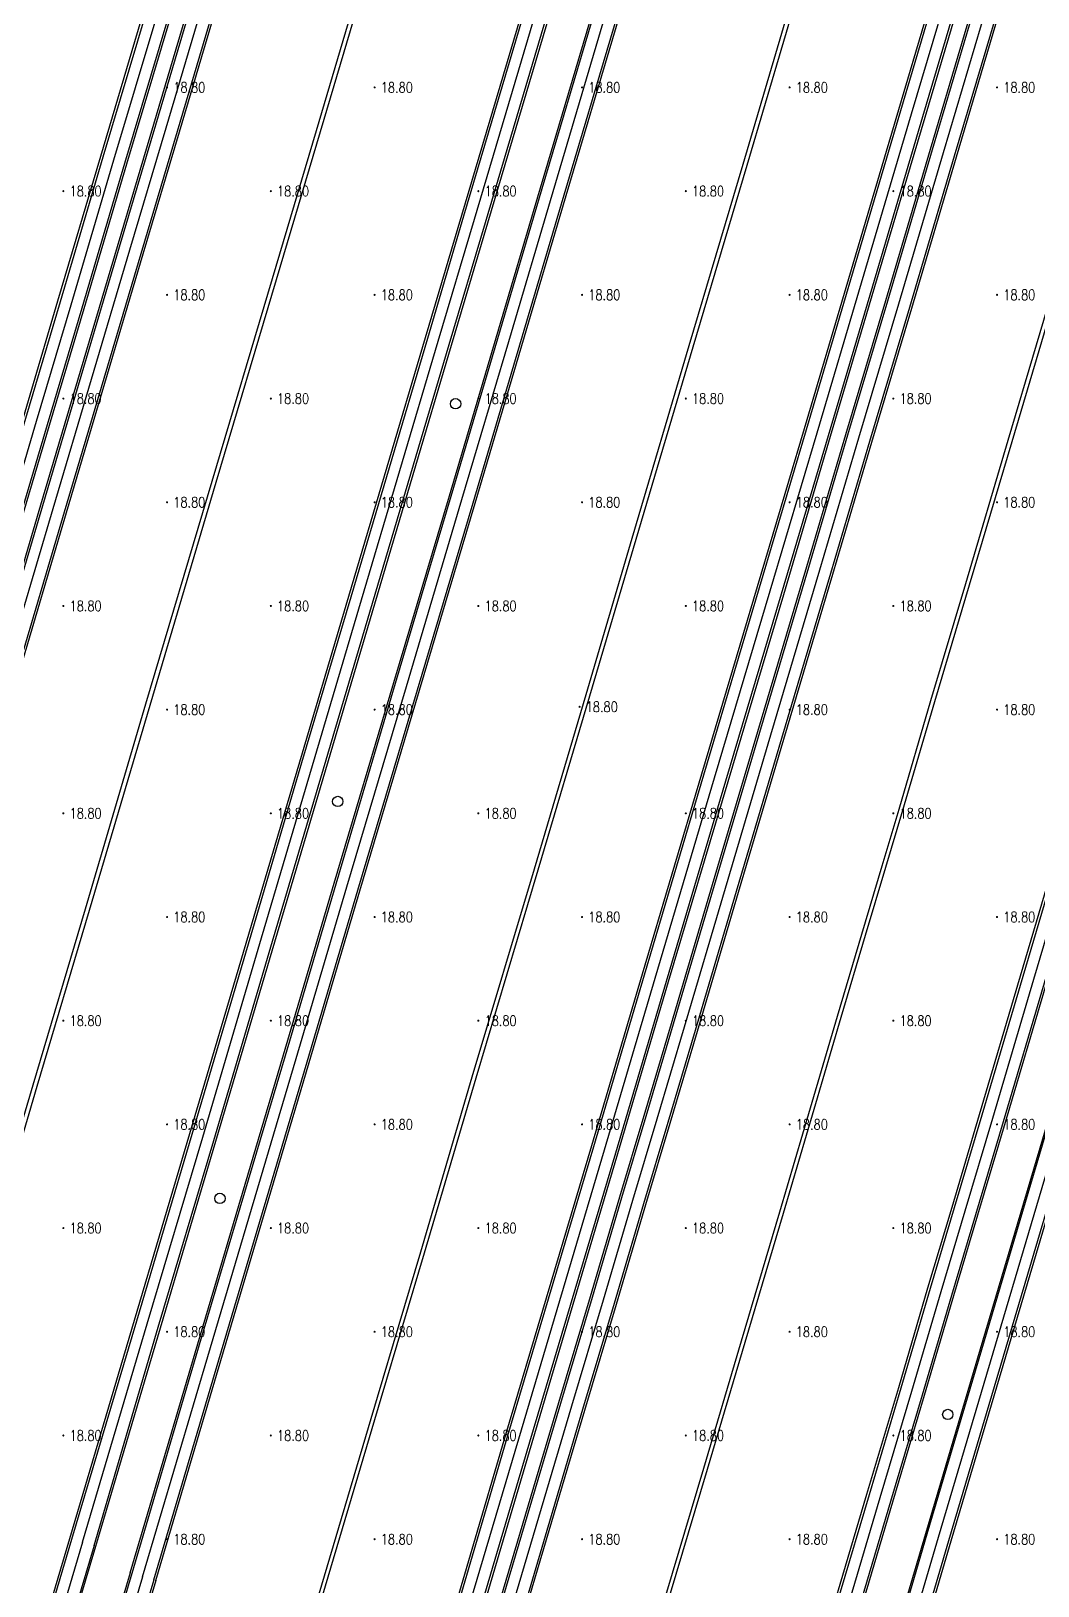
# Model space of a CAD drawing. Extents: x 404846 to 408477, y 3390929 to 3392894.
# Drawn here: x 406688.3 to 406785.3, y 3391679.9 to 3391829.8 of the extents above; entities that cross this region are included whole.
import ezdxf
from ezdxf.enums import TextEntityAlignment as Align

# ---------------------------------------------------------------- set-up
doc = ezdxf.new("R2010")
doc.units = 0
doc.header["$LTSCALE"] = 0.5
doc.layers.get('0').update_dxf_attribs({"linetype": 'CONTINUOUS'})
for name, color, linetype in [('3221', 6, 'CONTINUOUS'), ('GCD', 1, 'CONTINUOUS'), ('GXYZ', 2, 'CONTINUOUS'), ('SXSS', 5, 'CONTINUOUS'), ('ZBTZ', 3, 'CONTINUOUS')]:
    doc.layers.add(name, color=color, linetype=linetype)
doc.styles.add('HZ', font='rs.shx', dxfattribs={"width": 0.8, "bigfont": 'hztxt.shx'})
doc.linetypes.add('1161', pattern='A,0,[149,AAA.SHX,S=0.15,R=0,X=0,Y=0],-1.6', length=1.6)

# ---------------------------------------------------------------- blocks, each defined once
blk = doc.blocks.new('GC200')
at = {"linetype": 'Continuous', "const_width": 0.2, "flags": 128}
blk.add_lwpolyline([(-0.1, 0, 1), (0.1, 0, 1)], format="xyb", close=True, dxfattribs=at)
blk = doc.blocks.new('gc188')
blk.add_circle((0, 0), 1)

msp = doc.modelspace()

# ---------------------------------------------------------------- linework, layer by layer
at = {"layer": '3221', "color": 6}
for points in [[(406661.93, 3391701.627, 19.036), (406666.418, 3391716.779, 18.94), (406671.243, 3391733.098, 18.838), (406676.776, 3391751.697, 18.842), (406681.033, 3391766.135, 18.847), (406685.139, 3391779.923, 18.904), (406688.761, 3391792.194, 18.96), (406692.099, 3391803.428, 18.96), (406696.221, 3391817.386, 18.96), (406700.387, 3391831.365, 18.918), (406704.112, 3391843.946, 18.937), (406708.169, 3391857.594, 19.023), (406712.969, 3391873.825, 19.096)], [(406663.5, 3391692.901, 18.843), (406669.723, 3391713.954, 18.914), (406675.071, 3391731.955, 18.806), (406680.734, 3391751.135, 18.747), (406685.643, 3391767.772, 18.655), (406690.383, 3391783.769, 18.669), (406697.777, 3391808.704, 18.649), (406701.265, 3391820.491, 18.679), (406710.337, 3391851.076, 18.852), (406714.463, 3391864.901, 19)], [(406693.219, 3391684.081, 18.843), (406699.445, 3391705.146, 18.914), (406704.795, 3391723.151, 18.806), (406710.466, 3391742.359, 18.747), (406715.371, 3391758.982, 18.655), (406720.104, 3391774.959, 18.669), (406727.5, 3391799.899, 18.649), (406730.988, 3391811.685, 18.679), (406740.05, 3391842.236, 18.852), (406744.168, 3391856.036, 19)], [(406698.994, 3391680.753, 18.777), (406705.53, 3391702.86, 18.748), (406713.797, 3391730.722, 18.657), (406718.68, 3391747.28, 18.769), (406724.419, 3391766.62, 18.985), (406729.781, 3391784.652, 19.067), (406734.289, 3391799.874, 18.981), (406738.566, 3391814.34, 18.818), (406743.405, 3391830.658, 18.666), (406749.55, 3391851.382, 18.719)], [(406728.722, 3391671.963, 18.777), (406735.253, 3391694.056, 18.748), (406743.524, 3391721.928, 18.657), (406748.406, 3391738.486, 18.769), (406754.136, 3391757.792, 18.985), (406759.5, 3391775.833, 19.067), (406764.015, 3391791.078, 18.981), (406768.29, 3391805.538, 18.818), (406773.126, 3391821.845, 18.666), (406779.271, 3391842.57, 18.719)], [(406783.499, 3391842.808, 18.741), (406776.157, 3391818.08, 18.797), (406771.856, 3391803.486, 18.876), (406768.004, 3391790.564, 18.961), (406764.245, 3391777.812, 19.052), (406759.52, 3391761.912, 18.982), (406755.14, 3391747.144, 18.834), (406751.192, 3391733.762, 18.758), (406748.553, 3391724.877, 18.722), (406746.207, 3391717.04, 18.676), (406743.391, 3391707.426, 18.704), (406740.333, 3391697.204, 18.722), (406734.752, 3391678.346, 18.816)], [(406813.216, 3391833.984, 18.741), (406805.883, 3391809.287, 18.797), (406801.578, 3391794.676, 18.876), (406797.725, 3391781.754, 18.961), (406793.971, 3391769.014, 19.052), (406789.238, 3391753.089, 18.982), (406784.867, 3391738.351, 18.834), (406780.917, 3391724.963, 18.758), (406778.26, 3391716.019, 18.722), (406775.931, 3391708.238, 18.676), (406773.116, 3391698.626, 18.704), (406770.046, 3391688.364, 18.722), (406764.484, 3391669.57, 18.816), (406762.257, 3391662.005, 18.649)], [(406818.629, 3391829.5, 18.713), (406815.7, 3391819.609, 18.67), (406810.415, 3391801.681, 18.782), (406804.159, 3391780.523, 18.924), (406798.57, 3391761.647, 18.924), (406793.217, 3391743.682, 18.798), (406787.57, 3391724.646, 18.623), (406781.202, 3391703.201, 18.636), (406775.673, 3391684.546, 18.694), (406768.635, 3391660.584, 18.567)], [(406693.219, 3391684.081, 18.843), (406687.072, 3391663.37, 18.802), (406681.57, 3391644.802, 18.963), (406677.709, 3391631.743, 19.066), (406673.498, 3391617.535, 19.085), (406670.806, 3391608.515, 19.072), (406669.35, 3391603.53, 19.057), (406665.766, 3391591.459, 18.929), (406662.282, 3391579.73, 18.921), (406658.905, 3391568.29, 18.805), (406629.174, 3391577.067, 18.805), (406632.558, 3391588.532, 18.921), (406636.049, 3391600.284, 18.929), (406639.613, 3391612.287, 19.057), (406641.075, 3391617.295, 19.072), (406643.785, 3391626.372, 19.085), (406647.984, 3391640.542, 19.066), (406651.845, 3391653.601, 18.963), (406657.352, 3391672.184, 18.802), (406663.5, 3391692.901, 18.843)], [(406728.722, 3391671.963, 18.777), (406723.647, 3391654.878, 18.788), (406717.958, 3391635.696, 18.995), (406713.883, 3391621.891, 18.963), (406708.91, 3391605.16, 19.171), (406705.959, 3391595.171, 19.117), (406702.886, 3391584.798, 18.998), (406699.822, 3391574.464, 18.898), (406696.818, 3391564.35, 18.837), (406694.847, 3391557.637, 18.81), (406665.102, 3391566.37, 18.81), (406667.087, 3391573.131, 18.837), (406670.103, 3391583.284, 18.898), (406673.164, 3391593.607, 18.998), (406676.232, 3391603.966, 19.117), (406679.188, 3391613.968, 19.171), (406684.159, 3391630.696, 18.963), (406688.232, 3391644.492, 18.995), (406693.928, 3391663.698, 18.788), (406699.005, 3391680.79, 18.777)]]:
    msp.add_polyline3d(points, dxfattribs=at)
at = {"layer": 'SXSS', "linetype": 'Continuous', "flags": 128}
for points, elevation in [([(406678.414, 3391694.377), (406683.664, 3391712.059), (406688.442, 3391728.187), (406693.494, 3391745.17), (406699.315, 3391764.924), (406705.699, 3391786.417), (406711.515, 3391805.966), (406715.751, 3391820.241), (406719.602, 3391833.283), (406723.284, 3391845.722), (406730, 3391868.437)], 18.892), ([(406678.758, 3391694.275), (406684.063, 3391711.941), (406688.84, 3391728.069), (406693.893, 3391745.052), (406699.713, 3391764.806), (406706.097, 3391786.299), (406711.913, 3391805.848), (406716.15, 3391820.123), (406720, 3391833.165), (406723.682, 3391845.604), (406730.398, 3391868.319)], 18.892), ([(406767.189, 3391851.88), (406762.165, 3391834.939), (406756.858, 3391816.964), (406751.655, 3391799.446), (406746.166, 3391780.878), (406741.705, 3391765.794), (406736.731, 3391749.008), (406730.742, 3391728.933), (406725.769, 3391712.064), (406721.599, 3391698.052), (406716.742, 3391681.678), (406714.456, 3391673.864)], 18.722), ([(406767.554, 3391851.772), (406762.53, 3391834.831), (406757.223, 3391816.856), (406752.02, 3391799.338), (406746.531, 3391780.77), (406742.07, 3391765.686), (406737.096, 3391748.899), (406731.107, 3391728.825), (406726.134, 3391711.956), (406721.963, 3391697.944), (406717.107, 3391681.57), (406714.805, 3391673.76)], 18.722), ([(406798.471, 3391844.555), (406792.781, 3391825.395), (406787.872, 3391808.721), (406782.408, 3391790.317), (406778.301, 3391776.5), (406774.954, 3391765.222), (406771.876, 3391754.757), (406770.237, 3391749.272), (406768.297, 3391742.703), (406765.947, 3391734.783), (406763.342, 3391725.932), (406760.39, 3391715.901), (406756.683, 3391703.46), (406753.056, 3391691.209), (406747.027, 3391670.957), (406745.93, 3391667.155)], 18.681), ([(406798.833, 3391844.448), (406793.143, 3391825.288), (406788.234, 3391808.614), (406782.769, 3391790.21), (406778.663, 3391776.392), (406775.316, 3391765.115), (406772.238, 3391754.649), (406770.599, 3391749.164), (406768.659, 3391742.596), (406766.309, 3391734.676), (406763.704, 3391725.825), (406760.752, 3391715.794), (406757.045, 3391703.352), (406753.418, 3391691.102), (406747.389, 3391670.851), (406746.294, 3391667.047)], 18.681)]:
    msp.add_lwpolyline(points, dxfattribs=dict(at, elevation=elevation))
at = {"layer": 'ZBTZ', "linetype": '1161', "flags": 128}
for points, elevation in [([(406660.707, 3391701.989), (406665.159, 3391717.151), (406669.985, 3391733.471), (406675.517, 3391752.07), (406679.774, 3391766.508), (406683.88, 3391780.296), (406687.502, 3391792.566), (406690.84, 3391803.801), (406694.963, 3391817.76), (406699.129, 3391831.739), (406702.853, 3391844.32), (406706.91, 3391857.968), (406711.71, 3391874.197)], 18.943), ([(406660.914, 3391701.928), (406665.392, 3391717.083), (406670.217, 3391733.402), (406675.75, 3391752.001), (406680.007, 3391766.439), (406684.113, 3391780.227), (406687.735, 3391792.498), (406691.072, 3391803.732), (406695.195, 3391817.691), (406699.361, 3391831.67), (406703.086, 3391844.251), (406707.143, 3391857.899), (406711.942, 3391874.128)], 18.943), ([(406663.019, 3391701.304), (406667.488, 3391716.462), (406672.313, 3391732.781), (406677.846, 3391751.38), (406682.103, 3391765.818), (406686.209, 3391779.605), (406689.831, 3391791.877), (406693.169, 3391803.111), (406697.291, 3391817.069), (406701.457, 3391831.047), (406705.182, 3391843.629), (406709.239, 3391857.277), (406714.039, 3391873.508)], 18.943), ([(406663.203, 3391701.25), (406667.68, 3391716.405), (406672.505, 3391732.724), (406678.038, 3391751.323), (406682.295, 3391765.761), (406686.401, 3391779.549), (406690.023, 3391791.82), (406693.36, 3391803.054), (406697.483, 3391817.012), (406701.649, 3391830.99), (406705.374, 3391843.572), (406709.431, 3391857.22), (406714.23, 3391873.452)], 18.943), ([(406662.335, 3391693.247), (406668.537, 3391714.305), (406673.886, 3391732.307), (406679.548, 3391751.485), (406684.457, 3391768.122), (406689.197, 3391784.12), (406696.591, 3391809.055), (406700.079, 3391820.842), (406709.152, 3391851.429), (406713.278, 3391865.255)], 18.781), ([(406662.49, 3391693.201), (406668.721, 3391714.251), (406674.069, 3391732.252), (406679.732, 3391751.43), (406684.641, 3391768.068), (406689.381, 3391784.066), (406696.775, 3391809.001), (406700.263, 3391820.788), (406709.336, 3391851.374), (406713.462, 3391865.2)], 18.781), ([(406664.607, 3391692.573), (406670.815, 3391713.63), (406676.163, 3391731.632), (406681.826, 3391750.812), (406686.735, 3391767.449), (406691.474, 3391783.445), (406698.869, 3391808.381), (406702.357, 3391820.167), (406711.429, 3391850.752), (406715.554, 3391864.575)], 18.781), ([(406664.81, 3391692.513), (406671.012, 3391713.572), (406676.361, 3391731.573), (406682.024, 3391750.754), (406686.932, 3391767.391), (406691.672, 3391783.387), (406699.066, 3391808.322), (406702.554, 3391820.109), (406711.626, 3391850.693), (406715.752, 3391864.516)], 18.781), ([(406691.982, 3391684.448), (406698.214, 3391705.511), (406703.564, 3391723.516), (406709.235, 3391742.723), (406714.139, 3391759.346), (406718.873, 3391775.324), (406726.269, 3391800.264), (406729.757, 3391812.05), (406738.82, 3391842.602), (406742.938, 3391856.403)], 18.781), ([(406692.188, 3391684.387), (406698.427, 3391705.447), (406703.777, 3391723.453), (406709.448, 3391742.66), (406714.352, 3391759.283), (406719.086, 3391775.261), (406726.482, 3391800.201), (406729.97, 3391811.987), (406739.032, 3391842.539), (406743.151, 3391856.339)], 18.781), ([(406694.317, 3391683.755), (406700.504, 3391704.832), (406705.854, 3391722.838), (406711.525, 3391742.047), (406716.429, 3391758.669), (406721.163, 3391774.645), (406728.559, 3391799.586), (406732.046, 3391811.371), (406741.108, 3391841.921), (406745.226, 3391855.72)], 18.781), ([(406694.473, 3391683.709), (406700.718, 3391704.769), (406706.068, 3391722.775), (406711.739, 3391741.984), (406716.643, 3391758.606), (406721.377, 3391774.582), (406728.773, 3391799.522), (406732.26, 3391811.308), (406741.322, 3391841.857), (406745.44, 3391855.656)], 18.781), ([(406697.807, 3391681.146), (406704.322, 3391703.218), (406712.589, 3391731.079), (406717.471, 3391747.637), (406723.211, 3391766.979), (406728.573, 3391785.01), (406733.081, 3391800.232), (406737.358, 3391814.697), (406742.197, 3391831.017), (406748.342, 3391851.74)], 18.819), ([(406697.99, 3391681.092), (406704.49, 3391703.168), (406712.757, 3391731.029), (406717.64, 3391747.588), (406723.379, 3391766.929), (406728.741, 3391784.961), (406733.249, 3391800.182), (406737.526, 3391814.648), (406742.365, 3391830.967), (406748.51, 3391851.691)], 18.819), ([(406700.083, 3391680.47), (406706.599, 3391702.543), (406714.867, 3391730.405), (406719.749, 3391746.964), (406725.488, 3391766.302), (406730.85, 3391784.335), (406735.359, 3391799.558), (406739.636, 3391814.023), (406744.475, 3391830.341), (406750.619, 3391851.065)], 18.819), ([(406700.283, 3391680.411), (406706.786, 3391702.488), (406715.054, 3391730.35), (406719.937, 3391746.908), (406725.676, 3391766.247), (406731.038, 3391784.279), (406735.546, 3391799.502), (406739.823, 3391813.968), (406744.662, 3391830.286), (406750.807, 3391851.01)], 18.819), ([(406778.006, 3391842.945), (406771.862, 3391822.22), (406767.026, 3391805.913), (406762.75, 3391791.452), (406758.236, 3391776.208), (406752.871, 3391758.168), (406747.142, 3391738.861), (406742.259, 3391722.303), (406733.989, 3391694.431), (406727.479, 3391672.332), (406722.404, 3391655.247), (406716.716, 3391636.064), (406712.64, 3391622.259), (406707.668, 3391605.528), (406704.716, 3391595.539), (406701.644, 3391585.167), (406698.58, 3391574.833), (406695.575, 3391564.717), (406693.603, 3391558.002)], 18.882), ([(406697.429, 3391556.853), (406700.412, 3391566.929), (406704.856, 3391581.896), (406708.387, 3391593.838), (406712.739, 3391608.488), (406718.892, 3391629.212), (406725.884, 3391652.869), (406731.3, 3391671.168), (406733.533, 3391678.705), (406739.115, 3391697.567), (406742.172, 3391707.787), (406744.988, 3391717.401), (406747.335, 3391725.24), (406749.973, 3391734.123), (406753.921, 3391747.505), (406758.301, 3391762.274), (406763.026, 3391778.173), (406766.785, 3391790.925), (406770.637, 3391803.847), (406774.938, 3391818.441), (406782.28, 3391843.169)], 18.833), ([(406784.57, 3391842.49), (406777.228, 3391817.763), (406772.927, 3391803.168), (406769.075, 3391790.246), (406765.317, 3391777.495), (406760.591, 3391761.594), (406756.212, 3391746.827), (406752.263, 3391733.445), (406749.624, 3391724.557), (406747.279, 3391716.723), (406744.462, 3391707.109), (406741.404, 3391696.885), (406735.824, 3391678.029), (406733.591, 3391670.444), (406728.167, 3391652.193), (406721.174, 3391628.536), (406715.021, 3391607.81), (406710.67, 3391593.161), (406707.138, 3391581.22), (406702.694, 3391566.251), (406699.8, 3391556.526), (406697.713, 3391557.147), (406700.606, 3391566.871), (406705.051, 3391581.839), (406708.582, 3391593.78), (406712.933, 3391608.43), (406719.086, 3391629.154), (406726.078, 3391652.811), (406731.492, 3391671.062), (406733.725, 3391678.649), (406739.306, 3391697.51), (406742.364, 3391707.73), (406745.18, 3391717.344), (406747.526, 3391725.183), (406750.164, 3391734.066), (406754.113, 3391747.448), (406758.493, 3391762.217), (406763.218, 3391778.116), (406766.977, 3391790.868), (406770.829, 3391803.79), (406775.129, 3391818.384), (406782.472, 3391843.113)], 18.834), ([(406780.319, 3391842.259), (406774.174, 3391821.535), (406769.339, 3391805.228), (406765.063, 3391790.768), (406760.548, 3391775.522), (406755.184, 3391757.481), (406749.455, 3391738.176), (406744.572, 3391721.618), (406736.301, 3391693.746), (406729.775, 3391671.651), (406724.7, 3391654.566), (406719.012, 3391635.385), (406714.936, 3391621.579), (406709.963, 3391604.848), (406707.012, 3391594.86), (406703.94, 3391584.486), (406700.875, 3391574.152), (406697.871, 3391564.039), (406695.992, 3391557.639), (406693.915, 3391558.249), (406695.796, 3391564.652), (406698.8, 3391574.767), (406701.865, 3391585.101), (406704.937, 3391595.474), (406707.888, 3391605.463), (406712.861, 3391622.194), (406716.937, 3391635.999), (406722.625, 3391655.181), (406727.7, 3391672.267), (406734.216, 3391694.363), (406742.486, 3391722.235), (406747.369, 3391738.793), (406753.098, 3391758.101), (406758.463, 3391776.141), (406762.977, 3391791.385), (406767.253, 3391805.846), (406772.089, 3391822.153), (406778.234, 3391842.877)], 18.882), ([(406780.53, 3391842.196), (406774.385, 3391821.472), (406769.55, 3391805.165), (406765.275, 3391790.705), (406760.759, 3391775.459), (406755.395, 3391757.418), (406749.666, 3391738.114), (406744.783, 3391721.556), (406736.513, 3391693.683), (406729.978, 3391671.59), (406724.903, 3391654.505), (406719.216, 3391635.324), (406715.14, 3391621.519), (406710.167, 3391604.787), (406707.216, 3391594.799), (406704.143, 3391584.426), (406701.079, 3391574.091), (406698.075, 3391563.979), (406696.105, 3391557.267)], 18.882), ([(406699.936, 3391556.132), (406702.897, 3391566.19), (406707.341, 3391581.16), (406710.873, 3391593.101), (406715.224, 3391607.75), (406721.377, 3391628.475), (406728.37, 3391652.133), (406733.805, 3391670.381), (406736.038, 3391677.966), (406741.618, 3391696.822), (406744.676, 3391707.046), (406747.493, 3391716.659), (406749.838, 3391724.493), (406752.477, 3391733.382), (406756.426, 3391746.764), (406760.805, 3391761.53), (406765.531, 3391777.431), (406769.289, 3391790.183), (406773.141, 3391803.105), (406777.442, 3391817.7), (406784.784, 3391842.426)], 18.834), ([(406727.139, 3391548.029), (406730.134, 3391558.094), (406734.586, 3391573.087), (406738.116, 3391585.027), (406742.463, 3391599.661), (406748.622, 3391620.405), (406755.618, 3391644.074), (406761.032, 3391662.368), (406763.243, 3391669.937), (406768.805, 3391688.733), (406771.874, 3391698.994), (406774.69, 3391708.606), (406777.02, 3391716.389), (406779.675, 3391725.331), (406783.625, 3391738.718), (406787.997, 3391753.458), (406792.729, 3391769.382), (406796.484, 3391782.122), (406800.336, 3391795.044), (406804.642, 3391809.655), (406811.975, 3391834.352)], 18.834), ([(406812.187, 3391834.289), (406804.853, 3391809.592), (406800.548, 3391794.981), (406796.696, 3391782.059), (406792.941, 3391769.319), (406788.208, 3391753.395), (406783.837, 3391738.655), (406779.887, 3391725.268), (406777.231, 3391716.326), (406774.901, 3391708.543), (406772.086, 3391698.931), (406769.016, 3391688.67), (406763.454, 3391669.874), (406761.24, 3391662.306), (406755.825, 3391644.013), (406748.83, 3391620.343), (406742.671, 3391599.599), (406738.324, 3391584.965), (406734.793, 3391573.026), (406730.341, 3391558.032), (406727.453, 3391548.325), (406729.55, 3391547.701), (406732.439, 3391557.409), (406736.891, 3391572.404), (406740.422, 3391584.344), (406744.768, 3391598.976), (406750.928, 3391619.722), (406757.924, 3391643.392), (406765.546, 3391669.257), (406771.106, 3391688.048), (406774.177, 3391698.312), (406776.992, 3391707.924), (406779.321, 3391715.703), (406781.978, 3391724.649), (406785.927, 3391738.037), (406790.298, 3391752.774), (406795.032, 3391768.7), (406798.786, 3391781.439), (406802.639, 3391794.362), (406806.944, 3391808.973), (406814.277, 3391833.669)], 18.839), ([(406729.644, 3391547.283), (406732.64, 3391557.349), (406737.092, 3391572.344), (406740.623, 3391584.284), (406744.969, 3391598.917), (406751.129, 3391619.662), (406758.125, 3391643.333), (406765.742, 3391669.199), (406771.302, 3391687.99), (406774.373, 3391698.254), (406777.189, 3391707.866), (406779.517, 3391715.644), (406782.174, 3391724.591), (406786.124, 3391737.979), (406790.495, 3391752.716), (406795.228, 3391768.642), (406798.983, 3391781.381), (406802.835, 3391794.304), (406807.141, 3391808.915), (406814.473, 3391833.611)], 18.843), ([(406817.438, 3391829.835), (406814.486, 3391819.967), (406809.201, 3391802.039), (406802.945, 3391780.882), (406797.356, 3391762.008), (406792.003, 3391744.042), (406786.356, 3391725.006), (406779.988, 3391703.561), (406774.458, 3391684.905), (406767.391, 3391660.953)], 18.733), ([(406817.617, 3391829.792), (406814.619, 3391819.928), (406809.334, 3391802), (406803.078, 3391780.842), (406797.489, 3391761.968), (406792.136, 3391744.003), (406786.489, 3391724.967), (406780.121, 3391703.522), (406774.592, 3391684.865), (406767.585, 3391660.895)], 18.733), ([(406767.585, 3391660.895), (406762.087, 3391642.337), (406757.326, 3391626.258), (406752.183, 3391608.868), (406748.218, 3391595.458), (406744.781, 3391583.894), (406742.036, 3391574.597), (406739.434, 3391565.836), (406734.963, 3391550.789), (406733.676, 3391546.504), (406735.789, 3391545.902), (406737.042, 3391550.165), (406741.515, 3391565.217), (406744.118, 3391573.981), (406746.863, 3391583.278), (406750.299, 3391594.841), (406754.265, 3391608.252), (406759.408, 3391625.642), (406764.169, 3391641.72), (406769.667, 3391660.278), (406776.696, 3391684.244), (406782.224, 3391702.898), (406788.593, 3391724.342), (406794.239, 3391743.378), (406799.593, 3391761.343), (406805.182, 3391780.22), (406811.439, 3391801.379), (406816.723, 3391819.306), (406819.652, 3391829.197)], 18.616), ([(406819.855, 3391829.136), (406816.926, 3391819.246), (406811.642, 3391801.319), (406805.385, 3391780.16), (406799.796, 3391761.283), (406794.442, 3391743.317), (406788.795, 3391724.282), (406782.427, 3391702.838), (406776.899, 3391684.185), (406769.957, 3391660.546), (406764.409, 3391641.649), (406759.647, 3391625.571), (406754.505, 3391608.181), (406750.539, 3391594.77), (406747.103, 3391583.207), (406744.358, 3391573.91), (406741.755, 3391565.146), (406737.282, 3391550.093), (406735.937, 3391545.665)], 18.648), ([(406657.668, 3391568.655), (406661.045, 3391580.096), (406664.529, 3391591.826), (406668.112, 3391603.895), (406669.568, 3391608.881), (406672.261, 3391617.903), (406676.472, 3391632.109), (406680.333, 3391645.169), (406685.835, 3391663.737), (406691.982, 3391684.448)], 18.954), ([(406694.317, 3391683.755), (406688.171, 3391663.045), (406682.669, 3391644.477), (406678.807, 3391631.418), (406674.596, 3391617.208), (406671.905, 3391608.191), (406670.449, 3391603.207), (406666.864, 3391591.133), (406663.381, 3391579.404), (406660.098, 3391568.286), (406657.969, 3391568.914), (406661.251, 3391580.035), (406664.736, 3391591.765), (406668.319, 3391603.834), (406669.775, 3391608.82), (406672.468, 3391617.841), (406676.678, 3391632.048), (406680.539, 3391645.107), (406686.042, 3391663.676), (406692.188, 3391684.387)], 18.954), ([(406697.807, 3391681.146), (406692.73, 3391664.054), (406687.034, 3391644.846), (406682.961, 3391631.05), (406677.99, 3391614.323), (406675.034, 3391604.32), (406671.966, 3391593.962), (406668.905, 3391583.64), (406665.889, 3391573.485), (406663.359, 3391565.018), (406659.606, 3391566.103), (406663.536, 3391579.358), (406667.02, 3391591.087), (406670.604, 3391603.161), (406672.06, 3391608.145), (406674.752, 3391617.162), (406678.963, 3391631.372), (406682.824, 3391644.431), (406688.326, 3391662.999), (406694.473, 3391683.709)], 18.945), ([(406700.083, 3391680.47), (406695.006, 3391663.378), (406689.311, 3391644.173), (406685.238, 3391630.376), (406680.267, 3391613.648), (406677.311, 3391603.646), (406674.243, 3391593.287), (406671.182, 3391582.964), (406668.166, 3391572.812), (406666.299, 3391566.452), (406664.203, 3391567.067), (406666.071, 3391573.431), (406669.088, 3391583.585), (406672.149, 3391593.907), (406675.217, 3391604.266), (406678.172, 3391614.269), (406683.144, 3391630.996), (406687.217, 3391644.792), (406692.912, 3391664), (406697.99, 3391681.092)], 18.936), ([(406700.283, 3391680.411), (406695.206, 3391663.319), (406689.511, 3391644.114), (406685.438, 3391630.317), (406680.466, 3391613.589), (406677.511, 3391603.587), (406674.442, 3391593.228), (406671.382, 3391582.905), (406668.366, 3391572.753), (406666.382, 3391565.995)], 18.936)]:
    msp.add_lwpolyline(points, dxfattribs=dict(at, elevation=elevation))

# ---------------------------------------------------------------- block references
at = {"layer": 'GCD', "linetype": 'Continuous'}
ref = msp.add_blockref('GC200', (406701.358, 3391824.379, 18.8), dxfattribs=dict(at, xscale=0.5, yscale=0.5, zscale=0.5))
ref.add_attrib('height', '18.80', dxfattribs={"linetype": 'Continuous', "height": 1, "style": 'HZ', "width": 0.8}).set_placement((406701.958, 3391824.379, 18.8), align=Align.MIDDLE_LEFT)
ref = msp.add_blockref('GC200', (406721.358, 3391824.379, 18.8), dxfattribs=dict(at, xscale=0.5, yscale=0.5, zscale=0.5))
ref.add_attrib('height', '18.80', dxfattribs={"linetype": 'Continuous', "height": 1, "style": 'HZ', "width": 0.8}).set_placement((406721.958, 3391824.379, 18.8), align=Align.MIDDLE_LEFT)
ref = msp.add_blockref('GC200', (406741.358, 3391824.379, 18.8), dxfattribs=dict(at, xscale=0.5, yscale=0.5, zscale=0.5))
ref.add_attrib('height', '18.80', dxfattribs={"linetype": 'Continuous', "height": 1, "style": 'HZ', "width": 0.8}).set_placement((406741.958, 3391824.379, 18.8), align=Align.MIDDLE_LEFT)
ref = msp.add_blockref('GC200', (406761.358, 3391824.379, 18.8), dxfattribs=dict(at, xscale=0.5, yscale=0.5, zscale=0.5))
ref.add_attrib('height', '18.80', dxfattribs={"linetype": 'Continuous', "height": 1, "style": 'HZ', "width": 0.8}).set_placement((406761.958, 3391824.379, 18.8), align=Align.MIDDLE_LEFT)
ref = msp.add_blockref('GC200', (406781.358, 3391824.379, 18.8), dxfattribs=dict(at, xscale=0.5, yscale=0.5, zscale=0.5))
ref.add_attrib('height', '18.80', dxfattribs={"linetype": 'Continuous', "height": 1, "style": 'HZ', "width": 0.8}).set_placement((406781.958, 3391824.379, 18.8), align=Align.MIDDLE_LEFT)
ref = msp.add_blockref('GC200', (406691.358, 3391814.379, 18.8), dxfattribs=dict(at, xscale=0.5, yscale=0.5, zscale=0.5))
ref.add_attrib('height', '18.80', dxfattribs={"linetype": 'Continuous', "height": 1, "style": 'HZ', "width": 0.8}).set_placement((406691.958, 3391814.379, 18.8), align=Align.MIDDLE_LEFT)
ref = msp.add_blockref('GC200', (406711.358, 3391814.379, 18.8), dxfattribs=dict(at, xscale=0.5, yscale=0.5, zscale=0.5))
ref.add_attrib('height', '18.80', dxfattribs={"linetype": 'Continuous', "height": 1, "style": 'HZ', "width": 0.8}).set_placement((406711.958, 3391814.379, 18.8), align=Align.MIDDLE_LEFT)
ref = msp.add_blockref('GC200', (406731.358, 3391814.379, 18.8), dxfattribs=dict(at, xscale=0.5, yscale=0.5, zscale=0.5))
ref.add_attrib('height', '18.80', dxfattribs={"linetype": 'Continuous', "height": 1, "style": 'HZ', "width": 0.8}).set_placement((406731.958, 3391814.379, 18.8), align=Align.MIDDLE_LEFT)
ref = msp.add_blockref('GC200', (406751.358, 3391814.379, 18.8), dxfattribs=dict(at, xscale=0.5, yscale=0.5, zscale=0.5))
ref.add_attrib('height', '18.80', dxfattribs={"linetype": 'Continuous', "height": 1, "style": 'HZ', "width": 0.8}).set_placement((406751.958, 3391814.379, 18.8), align=Align.MIDDLE_LEFT)
ref = msp.add_blockref('GC200', (406771.358, 3391814.379, 18.8), dxfattribs=dict(at, xscale=0.5, yscale=0.5, zscale=0.5))
ref.add_attrib('height', '18.80', dxfattribs={"linetype": 'Continuous', "height": 1, "style": 'HZ', "width": 0.8}).set_placement((406771.958, 3391814.379, 18.8), align=Align.MIDDLE_LEFT)
ref = msp.add_blockref('GC200', (406701.358, 3391804.379, 18.8), dxfattribs=dict(at, xscale=0.5, yscale=0.5, zscale=0.5))
ref.add_attrib('height', '18.80', dxfattribs={"linetype": 'Continuous', "height": 1, "style": 'HZ', "width": 0.8}).set_placement((406701.958, 3391804.379, 18.8), align=Align.MIDDLE_LEFT)
ref = msp.add_blockref('GC200', (406721.358, 3391804.379, 18.8), dxfattribs=dict(at, xscale=0.5, yscale=0.5, zscale=0.5))
ref.add_attrib('height', '18.80', dxfattribs={"linetype": 'Continuous', "height": 1, "style": 'HZ', "width": 0.8}).set_placement((406721.958, 3391804.379, 18.8), align=Align.MIDDLE_LEFT)
ref = msp.add_blockref('GC200', (406741.358, 3391804.379, 18.8), dxfattribs=dict(at, xscale=0.5, yscale=0.5, zscale=0.5))
ref.add_attrib('height', '18.80', dxfattribs={"linetype": 'Continuous', "height": 1, "style": 'HZ', "width": 0.8}).set_placement((406741.958, 3391804.379, 18.8), align=Align.MIDDLE_LEFT)
ref = msp.add_blockref('GC200', (406761.358, 3391804.379, 18.8), dxfattribs=dict(at, xscale=0.5, yscale=0.5, zscale=0.5))
ref.add_attrib('height', '18.80', dxfattribs={"linetype": 'Continuous', "height": 1, "style": 'HZ', "width": 0.8}).set_placement((406761.958, 3391804.379, 18.8), align=Align.MIDDLE_LEFT)
ref = msp.add_blockref('GC200', (406781.358, 3391804.379, 18.8), dxfattribs=dict(at, xscale=0.5, yscale=0.5, zscale=0.5))
ref.add_attrib('height', '18.80', dxfattribs={"linetype": 'Continuous', "height": 1, "style": 'HZ', "width": 0.8}).set_placement((406781.958, 3391804.379, 18.8), align=Align.MIDDLE_LEFT)
ref = msp.add_blockref('GC200', (406691.358, 3391794.379, 18.8), dxfattribs=dict(at, xscale=0.5, yscale=0.5, zscale=0.5))
ref.add_attrib('height', '18.80', dxfattribs={"linetype": 'Continuous', "height": 1, "style": 'HZ', "width": 0.8}).set_placement((406691.958, 3391794.379, 18.8), align=Align.MIDDLE_LEFT)
ref = msp.add_blockref('GC200', (406711.358, 3391794.379, 18.8), dxfattribs=dict(at, xscale=0.5, yscale=0.5, zscale=0.5))
ref.add_attrib('height', '18.80', dxfattribs={"linetype": 'Continuous', "height": 1, "style": 'HZ', "width": 0.8}).set_placement((406711.958, 3391794.379, 18.8), align=Align.MIDDLE_LEFT)
ref = msp.add_blockref('GC200', (406731.358, 3391794.379, 18.8), dxfattribs=dict(at, xscale=0.5, yscale=0.5, zscale=0.5))
ref.add_attrib('height', '18.80', dxfattribs={"linetype": 'Continuous', "height": 1, "style": 'HZ', "width": 0.8}).set_placement((406731.958, 3391794.379, 18.8), align=Align.MIDDLE_LEFT)
ref = msp.add_blockref('GC200', (406751.358, 3391794.379, 18.8), dxfattribs=dict(at, xscale=0.5, yscale=0.5, zscale=0.5))
ref.add_attrib('height', '18.80', dxfattribs={"linetype": 'Continuous', "height": 1, "style": 'HZ', "width": 0.8}).set_placement((406751.958, 3391794.379, 18.8), align=Align.MIDDLE_LEFT)
ref = msp.add_blockref('GC200', (406771.358, 3391794.379, 18.8), dxfattribs=dict(at, xscale=0.5, yscale=0.5, zscale=0.5))
ref.add_attrib('height', '18.80', dxfattribs={"linetype": 'Continuous', "height": 1, "style": 'HZ', "width": 0.8}).set_placement((406771.958, 3391794.379, 18.8), align=Align.MIDDLE_LEFT)
ref = msp.add_blockref('GC200', (406701.358, 3391784.379, 18.8), dxfattribs=dict(at, xscale=0.5, yscale=0.5, zscale=0.5))
ref.add_attrib('height', '18.80', dxfattribs={"linetype": 'Continuous', "height": 1, "style": 'HZ', "width": 0.8}).set_placement((406701.958, 3391784.379, 18.8), align=Align.MIDDLE_LEFT)
ref = msp.add_blockref('GC200', (406721.358, 3391784.379, 18.8), dxfattribs=dict(at, xscale=0.5, yscale=0.5, zscale=0.5))
ref.add_attrib('height', '18.80', dxfattribs={"linetype": 'Continuous', "height": 1, "style": 'HZ', "width": 0.8}).set_placement((406721.958, 3391784.379, 18.8), align=Align.MIDDLE_LEFT)
ref = msp.add_blockref('GC200', (406741.358, 3391784.379, 18.8), dxfattribs=dict(at, xscale=0.5, yscale=0.5, zscale=0.5))
ref.add_attrib('height', '18.80', dxfattribs={"linetype": 'Continuous', "height": 1, "style": 'HZ', "width": 0.8}).set_placement((406741.958, 3391784.379, 18.8), align=Align.MIDDLE_LEFT)
ref = msp.add_blockref('GC200', (406761.358, 3391784.379, 18.8), dxfattribs=dict(at, xscale=0.5, yscale=0.5, zscale=0.5))
ref.add_attrib('height', '18.80', dxfattribs={"linetype": 'Continuous', "height": 1, "style": 'HZ', "width": 0.8}).set_placement((406761.958, 3391784.379, 18.8), align=Align.MIDDLE_LEFT)
ref = msp.add_blockref('GC200', (406781.358, 3391784.379, 18.8), dxfattribs=dict(at, xscale=0.5, yscale=0.5, zscale=0.5))
ref.add_attrib('height', '18.80', dxfattribs={"linetype": 'Continuous', "height": 1, "style": 'HZ', "width": 0.8}).set_placement((406781.958, 3391784.379, 18.8), align=Align.MIDDLE_LEFT)
ref = msp.add_blockref('GC200', (406691.358, 3391774.379, 18.8), dxfattribs=dict(at, xscale=0.5, yscale=0.5, zscale=0.5))
ref.add_attrib('height', '18.80', dxfattribs={"linetype": 'Continuous', "height": 1, "style": 'HZ', "width": 0.8}).set_placement((406691.958, 3391774.379, 18.8), align=Align.MIDDLE_LEFT)
ref = msp.add_blockref('GC200', (406711.358, 3391774.379, 18.8), dxfattribs=dict(at, xscale=0.5, yscale=0.5, zscale=0.5))
ref.add_attrib('height', '18.80', dxfattribs={"linetype": 'Continuous', "height": 1, "style": 'HZ', "width": 0.8}).set_placement((406711.958, 3391774.379, 18.8), align=Align.MIDDLE_LEFT)
ref = msp.add_blockref('GC200', (406731.358, 3391774.379, 18.8), dxfattribs=dict(at, xscale=0.5, yscale=0.5, zscale=0.5))
ref.add_attrib('height', '18.80', dxfattribs={"linetype": 'Continuous', "height": 1, "style": 'HZ', "width": 0.8}).set_placement((406731.958, 3391774.379, 18.8), align=Align.MIDDLE_LEFT)
ref = msp.add_blockref('GC200', (406751.358, 3391774.379, 18.8), dxfattribs=dict(at, xscale=0.5, yscale=0.5, zscale=0.5))
ref.add_attrib('height', '18.80', dxfattribs={"linetype": 'Continuous', "height": 1, "style": 'HZ', "width": 0.8}).set_placement((406751.958, 3391774.379, 18.8), align=Align.MIDDLE_LEFT)
ref = msp.add_blockref('GC200', (406771.358, 3391774.379, 18.8), dxfattribs=dict(at, xscale=0.5, yscale=0.5, zscale=0.5))
ref.add_attrib('height', '18.80', dxfattribs={"linetype": 'Continuous', "height": 1, "style": 'HZ', "width": 0.8}).set_placement((406771.958, 3391774.379, 18.8), align=Align.MIDDLE_LEFT)
ref = msp.add_blockref('GC200', (406741.113, 3391764.65, 18.8), dxfattribs=dict(at, xscale=0.5, yscale=0.5, zscale=0.5))
ref.add_attrib('height', '18.80', dxfattribs={"linetype": 'Continuous', "height": 1, "style": 'HZ', "width": 0.8}).set_placement((406741.713, 3391764.65, 18.8), align=Align.MIDDLE_LEFT)
ref = msp.add_blockref('GC200', (406701.358, 3391764.379, 18.8), dxfattribs=dict(at, xscale=0.5, yscale=0.5, zscale=0.5))
ref.add_attrib('height', '18.80', dxfattribs={"linetype": 'Continuous', "height": 1, "style": 'HZ', "width": 0.8}).set_placement((406701.958, 3391764.379, 18.8), align=Align.MIDDLE_LEFT)
ref = msp.add_blockref('GC200', (406721.358, 3391764.379, 18.8), dxfattribs=dict(at, xscale=0.5, yscale=0.5, zscale=0.5))
ref.add_attrib('height', '18.80', dxfattribs={"linetype": 'Continuous', "height": 1, "style": 'HZ', "width": 0.8}).set_placement((406721.958, 3391764.379, 18.8), align=Align.MIDDLE_LEFT)
ref = msp.add_blockref('GC200', (406761.358, 3391764.379, 18.8), dxfattribs=dict(at, xscale=0.5, yscale=0.5, zscale=0.5))
ref.add_attrib('height', '18.80', dxfattribs={"linetype": 'Continuous', "height": 1, "style": 'HZ', "width": 0.8}).set_placement((406761.958, 3391764.379, 18.8), align=Align.MIDDLE_LEFT)
ref = msp.add_blockref('GC200', (406781.358, 3391764.379, 18.8), dxfattribs=dict(at, xscale=0.5, yscale=0.5, zscale=0.5))
ref.add_attrib('height', '18.80', dxfattribs={"linetype": 'Continuous', "height": 1, "style": 'HZ', "width": 0.8}).set_placement((406781.958, 3391764.379, 18.8), align=Align.MIDDLE_LEFT)
ref = msp.add_blockref('GC200', (406691.358, 3391754.379, 18.8), dxfattribs=dict(at, xscale=0.5, yscale=0.5, zscale=0.5))
ref.add_attrib('height', '18.80', dxfattribs={"linetype": 'Continuous', "height": 1, "style": 'HZ', "width": 0.8}).set_placement((406691.958, 3391754.379, 18.8), align=Align.MIDDLE_LEFT)
ref = msp.add_blockref('GC200', (406711.358, 3391754.379, 18.8), dxfattribs=dict(at, xscale=0.5, yscale=0.5, zscale=0.5))
ref.add_attrib('height', '18.80', dxfattribs={"linetype": 'Continuous', "height": 1, "style": 'HZ', "width": 0.8}).set_placement((406711.958, 3391754.379, 18.8), align=Align.MIDDLE_LEFT)
ref = msp.add_blockref('GC200', (406731.358, 3391754.379, 18.8), dxfattribs=dict(at, xscale=0.5, yscale=0.5, zscale=0.5))
ref.add_attrib('height', '18.80', dxfattribs={"linetype": 'Continuous', "height": 1, "style": 'HZ', "width": 0.8}).set_placement((406731.958, 3391754.379, 18.8), align=Align.MIDDLE_LEFT)
ref = msp.add_blockref('GC200', (406751.358, 3391754.379, 18.8), dxfattribs=dict(at, xscale=0.5, yscale=0.5, zscale=0.5))
ref.add_attrib('height', '18.80', dxfattribs={"linetype": 'Continuous', "height": 1, "style": 'HZ', "width": 0.8}).set_placement((406751.958, 3391754.379, 18.8), align=Align.MIDDLE_LEFT)
ref = msp.add_blockref('GC200', (406771.358, 3391754.379, 18.8), dxfattribs=dict(at, xscale=0.5, yscale=0.5, zscale=0.5))
ref.add_attrib('height', '18.80', dxfattribs={"linetype": 'Continuous', "height": 1, "style": 'HZ', "width": 0.8}).set_placement((406771.958, 3391754.379, 18.8), align=Align.MIDDLE_LEFT)
ref = msp.add_blockref('GC200', (406701.358, 3391744.379, 18.8), dxfattribs=dict(at, xscale=0.5, yscale=0.5, zscale=0.5))
ref.add_attrib('height', '18.80', dxfattribs={"linetype": 'Continuous', "height": 1, "style": 'HZ', "width": 0.8}).set_placement((406701.958, 3391744.379, 18.8), align=Align.MIDDLE_LEFT)
ref = msp.add_blockref('GC200', (406721.358, 3391744.379, 18.8), dxfattribs=dict(at, xscale=0.5, yscale=0.5, zscale=0.5))
ref.add_attrib('height', '18.80', dxfattribs={"linetype": 'Continuous', "height": 1, "style": 'HZ', "width": 0.8}).set_placement((406721.958, 3391744.379, 18.8), align=Align.MIDDLE_LEFT)
ref = msp.add_blockref('GC200', (406741.358, 3391744.379, 18.8), dxfattribs=dict(at, xscale=0.5, yscale=0.5, zscale=0.5))
ref.add_attrib('height', '18.80', dxfattribs={"linetype": 'Continuous', "height": 1, "style": 'HZ', "width": 0.8}).set_placement((406741.958, 3391744.379, 18.8), align=Align.MIDDLE_LEFT)
ref = msp.add_blockref('GC200', (406761.358, 3391744.379, 18.8), dxfattribs=dict(at, xscale=0.5, yscale=0.5, zscale=0.5))
ref.add_attrib('height', '18.80', dxfattribs={"linetype": 'Continuous', "height": 1, "style": 'HZ', "width": 0.8}).set_placement((406761.958, 3391744.379, 18.8), align=Align.MIDDLE_LEFT)
ref = msp.add_blockref('GC200', (406781.358, 3391744.379, 18.8), dxfattribs=dict(at, xscale=0.5, yscale=0.5, zscale=0.5))
ref.add_attrib('height', '18.80', dxfattribs={"linetype": 'Continuous', "height": 1, "style": 'HZ', "width": 0.8}).set_placement((406781.958, 3391744.379, 18.8), align=Align.MIDDLE_LEFT)
ref = msp.add_blockref('GC200', (406691.358, 3391734.379, 18.8), dxfattribs=dict(at, xscale=0.5, yscale=0.5, zscale=0.5))
ref.add_attrib('height', '18.80', dxfattribs={"linetype": 'Continuous', "height": 1, "style": 'HZ', "width": 0.8}).set_placement((406691.958, 3391734.379, 18.8), align=Align.MIDDLE_LEFT)
ref = msp.add_blockref('GC200', (406711.358, 3391734.379, 18.8), dxfattribs=dict(at, xscale=0.5, yscale=0.5, zscale=0.5))
ref.add_attrib('height', '18.80', dxfattribs={"linetype": 'Continuous', "height": 1, "style": 'HZ', "width": 0.8}).set_placement((406711.958, 3391734.379, 18.8), align=Align.MIDDLE_LEFT)
ref = msp.add_blockref('GC200', (406731.358, 3391734.379, 18.8), dxfattribs=dict(at, xscale=0.5, yscale=0.5, zscale=0.5))
ref.add_attrib('height', '18.80', dxfattribs={"linetype": 'Continuous', "height": 1, "style": 'HZ', "width": 0.8}).set_placement((406731.958, 3391734.379, 18.8), align=Align.MIDDLE_LEFT)
ref = msp.add_blockref('GC200', (406751.358, 3391734.379, 18.8), dxfattribs=dict(at, xscale=0.5, yscale=0.5, zscale=0.5))
ref.add_attrib('height', '18.80', dxfattribs={"linetype": 'Continuous', "height": 1, "style": 'HZ', "width": 0.8}).set_placement((406751.958, 3391734.379, 18.8), align=Align.MIDDLE_LEFT)
ref = msp.add_blockref('GC200', (406771.358, 3391734.379, 18.8), dxfattribs=dict(at, xscale=0.5, yscale=0.5, zscale=0.5))
ref.add_attrib('height', '18.80', dxfattribs={"linetype": 'Continuous', "height": 1, "style": 'HZ', "width": 0.8}).set_placement((406771.958, 3391734.379, 18.8), align=Align.MIDDLE_LEFT)
ref = msp.add_blockref('GC200', (406701.358, 3391724.379, 18.8), dxfattribs=dict(at, xscale=0.5, yscale=0.5, zscale=0.5))
ref.add_attrib('height', '18.80', dxfattribs={"linetype": 'Continuous', "height": 1, "style": 'HZ', "width": 0.8}).set_placement((406701.958, 3391724.379, 18.8), align=Align.MIDDLE_LEFT)
ref = msp.add_blockref('GC200', (406721.358, 3391724.379, 18.8), dxfattribs=dict(at, xscale=0.5, yscale=0.5, zscale=0.5))
ref.add_attrib('height', '18.80', dxfattribs={"linetype": 'Continuous', "height": 1, "style": 'HZ', "width": 0.8}).set_placement((406721.958, 3391724.379, 18.8), align=Align.MIDDLE_LEFT)
ref = msp.add_blockref('GC200', (406741.358, 3391724.379, 18.8), dxfattribs=dict(at, xscale=0.5, yscale=0.5, zscale=0.5))
ref.add_attrib('height', '18.80', dxfattribs={"linetype": 'Continuous', "height": 1, "style": 'HZ', "width": 0.8}).set_placement((406741.958, 3391724.379, 18.8), align=Align.MIDDLE_LEFT)
ref = msp.add_blockref('GC200', (406761.358, 3391724.379, 18.8), dxfattribs=dict(at, xscale=0.5, yscale=0.5, zscale=0.5))
ref.add_attrib('height', '18.80', dxfattribs={"linetype": 'Continuous', "height": 1, "style": 'HZ', "width": 0.8}).set_placement((406761.958, 3391724.379, 18.8), align=Align.MIDDLE_LEFT)
ref = msp.add_blockref('GC200', (406781.358, 3391724.379, 18.8), dxfattribs=dict(at, xscale=0.5, yscale=0.5, zscale=0.5))
ref.add_attrib('height', '18.80', dxfattribs={"linetype": 'Continuous', "height": 1, "style": 'HZ', "width": 0.8}).set_placement((406781.958, 3391724.379, 18.8), align=Align.MIDDLE_LEFT)
ref = msp.add_blockref('GC200', (406691.358, 3391714.379, 18.8), dxfattribs=dict(at, xscale=0.5, yscale=0.5, zscale=0.5))
ref.add_attrib('height', '18.80', dxfattribs={"linetype": 'Continuous', "height": 1, "style": 'HZ', "width": 0.8}).set_placement((406691.958, 3391714.379, 18.8), align=Align.MIDDLE_LEFT)
ref = msp.add_blockref('GC200', (406711.358, 3391714.379, 18.8), dxfattribs=dict(at, xscale=0.5, yscale=0.5, zscale=0.5))
ref.add_attrib('height', '18.80', dxfattribs={"linetype": 'Continuous', "height": 1, "style": 'HZ', "width": 0.8}).set_placement((406711.958, 3391714.379, 18.8), align=Align.MIDDLE_LEFT)
ref = msp.add_blockref('GC200', (406731.358, 3391714.379, 18.8), dxfattribs=dict(at, xscale=0.5, yscale=0.5, zscale=0.5))
ref.add_attrib('height', '18.80', dxfattribs={"linetype": 'Continuous', "height": 1, "style": 'HZ', "width": 0.8}).set_placement((406731.958, 3391714.379, 18.8), align=Align.MIDDLE_LEFT)
ref = msp.add_blockref('GC200', (406751.358, 3391714.379, 18.8), dxfattribs=dict(at, xscale=0.5, yscale=0.5, zscale=0.5))
ref.add_attrib('height', '18.80', dxfattribs={"linetype": 'Continuous', "height": 1, "style": 'HZ', "width": 0.8}).set_placement((406751.958, 3391714.379, 18.8), align=Align.MIDDLE_LEFT)
ref = msp.add_blockref('GC200', (406771.358, 3391714.379, 18.8), dxfattribs=dict(at, xscale=0.5, yscale=0.5, zscale=0.5))
ref.add_attrib('height', '18.80', dxfattribs={"linetype": 'Continuous', "height": 1, "style": 'HZ', "width": 0.8}).set_placement((406771.958, 3391714.379, 18.8), align=Align.MIDDLE_LEFT)
ref = msp.add_blockref('GC200', (406701.358, 3391704.379, 18.8), dxfattribs=dict(at, xscale=0.5, yscale=0.5, zscale=0.5))
ref.add_attrib('height', '18.80', dxfattribs={"linetype": 'Continuous', "height": 1, "style": 'HZ', "width": 0.8}).set_placement((406701.958, 3391704.379, 18.8), align=Align.MIDDLE_LEFT)
ref = msp.add_blockref('GC200', (406721.358, 3391704.379, 18.8), dxfattribs=dict(at, xscale=0.5, yscale=0.5, zscale=0.5))
ref.add_attrib('height', '18.80', dxfattribs={"linetype": 'Continuous', "height": 1, "style": 'HZ', "width": 0.8}).set_placement((406721.958, 3391704.379, 18.8), align=Align.MIDDLE_LEFT)
ref = msp.add_blockref('GC200', (406741.358, 3391704.379, 18.8), dxfattribs=dict(at, xscale=0.5, yscale=0.5, zscale=0.5))
ref.add_attrib('height', '18.80', dxfattribs={"linetype": 'Continuous', "height": 1, "style": 'HZ', "width": 0.8}).set_placement((406741.958, 3391704.379, 18.8), align=Align.MIDDLE_LEFT)
ref = msp.add_blockref('GC200', (406761.358, 3391704.379, 18.8), dxfattribs=dict(at, xscale=0.5, yscale=0.5, zscale=0.5))
ref.add_attrib('height', '18.80', dxfattribs={"linetype": 'Continuous', "height": 1, "style": 'HZ', "width": 0.8}).set_placement((406761.958, 3391704.379, 18.8), align=Align.MIDDLE_LEFT)
ref = msp.add_blockref('GC200', (406781.358, 3391704.379, 18.8), dxfattribs=dict(at, xscale=0.5, yscale=0.5, zscale=0.5))
ref.add_attrib('height', '18.80', dxfattribs={"linetype": 'Continuous', "height": 1, "style": 'HZ', "width": 0.8}).set_placement((406781.958, 3391704.379, 18.8), align=Align.MIDDLE_LEFT)
ref = msp.add_blockref('GC200', (406691.358, 3391694.379, 18.8), dxfattribs=dict(at, xscale=0.5, yscale=0.5, zscale=0.5))
ref.add_attrib('height', '18.80', dxfattribs={"linetype": 'Continuous', "height": 1, "style": 'HZ', "width": 0.8}).set_placement((406691.958, 3391694.379, 18.8), align=Align.MIDDLE_LEFT)
ref = msp.add_blockref('GC200', (406711.358, 3391694.379, 18.8), dxfattribs=dict(at, xscale=0.5, yscale=0.5, zscale=0.5))
ref.add_attrib('height', '18.80', dxfattribs={"linetype": 'Continuous', "height": 1, "style": 'HZ', "width": 0.8}).set_placement((406711.958, 3391694.379, 18.8), align=Align.MIDDLE_LEFT)
ref = msp.add_blockref('GC200', (406731.358, 3391694.379, 18.8), dxfattribs=dict(at, xscale=0.5, yscale=0.5, zscale=0.5))
ref.add_attrib('height', '18.80', dxfattribs={"linetype": 'Continuous', "height": 1, "style": 'HZ', "width": 0.8}).set_placement((406731.958, 3391694.379, 18.8), align=Align.MIDDLE_LEFT)
ref = msp.add_blockref('GC200', (406751.358, 3391694.379, 18.8), dxfattribs=dict(at, xscale=0.5, yscale=0.5, zscale=0.5))
ref.add_attrib('height', '18.80', dxfattribs={"linetype": 'Continuous', "height": 1, "style": 'HZ', "width": 0.8}).set_placement((406751.958, 3391694.379, 18.8), align=Align.MIDDLE_LEFT)
ref = msp.add_blockref('GC200', (406771.358, 3391694.379, 18.8), dxfattribs=dict(at, xscale=0.5, yscale=0.5, zscale=0.5))
ref.add_attrib('height', '18.80', dxfattribs={"linetype": 'Continuous', "height": 1, "style": 'HZ', "width": 0.8}).set_placement((406771.958, 3391694.379, 18.8), align=Align.MIDDLE_LEFT)
ref = msp.add_blockref('GC200', (406701.358, 3391684.379, 18.8), dxfattribs=dict(at, xscale=0.5, yscale=0.5, zscale=0.5))
ref.add_attrib('height', '18.80', dxfattribs={"linetype": 'Continuous', "height": 1, "style": 'HZ', "width": 0.8}).set_placement((406701.958, 3391684.379, 18.8), align=Align.MIDDLE_LEFT)
ref = msp.add_blockref('GC200', (406721.358, 3391684.379, 18.8), dxfattribs=dict(at, xscale=0.5, yscale=0.5, zscale=0.5))
ref.add_attrib('height', '18.80', dxfattribs={"linetype": 'Continuous', "height": 1, "style": 'HZ', "width": 0.8}).set_placement((406721.958, 3391684.379, 18.8), align=Align.MIDDLE_LEFT)
ref = msp.add_blockref('GC200', (406741.358, 3391684.379, 18.8), dxfattribs=dict(at, xscale=0.5, yscale=0.5, zscale=0.5))
ref.add_attrib('height', '18.80', dxfattribs={"linetype": 'Continuous', "height": 1, "style": 'HZ', "width": 0.8}).set_placement((406741.958, 3391684.379, 18.8), align=Align.MIDDLE_LEFT)
ref = msp.add_blockref('GC200', (406761.358, 3391684.379, 18.8), dxfattribs=dict(at, xscale=0.5, yscale=0.5, zscale=0.5))
ref.add_attrib('height', '18.80', dxfattribs={"linetype": 'Continuous', "height": 1, "style": 'HZ', "width": 0.8}).set_placement((406761.958, 3391684.379, 18.8), align=Align.MIDDLE_LEFT)
ref = msp.add_blockref('GC200', (406781.358, 3391684.379, 18.8), dxfattribs=dict(at, xscale=0.5, yscale=0.5, zscale=0.5))
ref.add_attrib('height', '18.80', dxfattribs={"linetype": 'Continuous', "height": 1, "style": 'HZ', "width": 0.8}).set_placement((406781.958, 3391684.379, 18.8), align=Align.MIDDLE_LEFT)
at = {"layer": 'GXYZ', "linetype": 'Continuous', "xscale": 0.5, "yscale": 0.5}
for p in [(406729.165, 3391793.877, 18.728), (406717.805, 3391755.521, 18.643), (406706.451, 3391717.24, 18.739), (406776.61, 3391696.406, 18.635)]:
    msp.add_blockref('gc188', p, dxfattribs=at)

doc.saveas('drawing.dxf')
